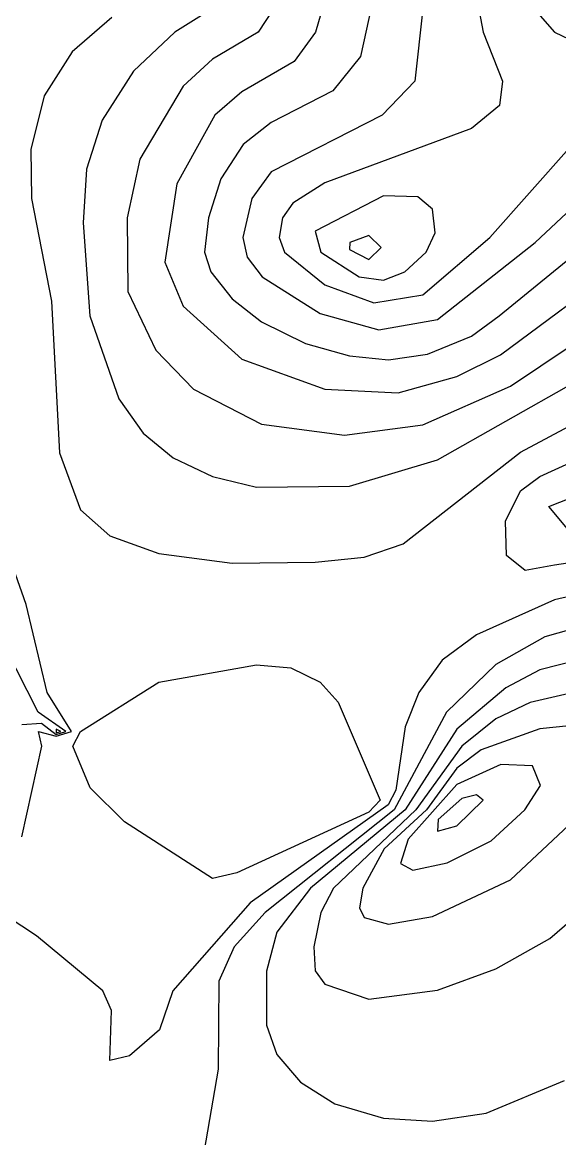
# Model space of a CAD drawing. Header units: inches. Extents: x 2608994 to 2618701, y 1261813 to 1271655.
# Drawn here: x 2617402.1 to 2617534, y 1264235.6 to 1264509.5 of the extents above; entities that cross this region are included whole.
import ezdxf

# ---------------------------------------------------------------- set-up
doc = ezdxf.new("R2010")
doc.units = ezdxf.units.IN
doc.header["$MEASUREMENT"] = 0

msp = doc.modelspace()

# ---------------------------------------------------------------- linework, layer by layer
for points, elevation in [([(2617562.8, 1264501.66), (2617608.6, 1264526.32), (2617617.11, 1264535.92), (2617622.03, 1264547.92), (2617625.46, 1264571.92), (2617622.22, 1264594.72), (2617618, 1264604.82), (2617611.98, 1264613.92), (2617604.8, 1264621.38), (2617597.6, 1264625.1), (2617588, 1264625.43), (2617571.2, 1264621.19), (2617552, 1264610.92), (2617543.39, 1264603.12), (2617536.09, 1264593.52), (2617525.04, 1264568.32), (2617522.2, 1264553.92), (2617521.68, 1264539.52), (2617523.57, 1264523.92), (2617527.55, 1264513.12), (2617532.8, 1264507.11), (2617543.6, 1264501.92), (2617554.4, 1264498.93), (2617562.8, 1264501.66)], 253), ([(2617506.2, 1264564.72), (2617498.51, 1264495.12), (2617490.43, 1264486.72), (2617463.2, 1264472.86), (2617458.48, 1264466.32), (2617456.21, 1264456.72), (2617457.33, 1264451.92), (2617461, 1264447.12), (2617475.2, 1264438.07), (2617489.6, 1264434.1), (2617504, 1264436.64)], 255), ([(2617482.08, 1264534.72), (2617474.08, 1264507.12), (2617468.84, 1264499.92), (2617456, 1264492.49), (2617449.34, 1264486.72), (2617440.08, 1264469.92), (2617437.13, 1264450.72), (2617441.6, 1264439.86), (2617456, 1264426.86), (2617476.4, 1264419.49), (2617494.4, 1264418.66), (2617508.8, 1264422.62), (2617519.54, 1264427.92), (2617550.16, 1264450.72), (2617637.71, 1264527.52)], 257), ([(2617492.72, 1264535.92), (2617485.1, 1264501.12), (2617478.35, 1264492.72), (2617463.2, 1264484.91), (2617456.35, 1264479.52), (2617450.85, 1264471.12), (2617447.86, 1264461.52), (2617446.8, 1264453.12), (2617448.41, 1264448.32), (2617453.6, 1264441.65), (2617460.8, 1264436.05), (2617471.6, 1264430.71), (2617482.4, 1264427.7), (2617492, 1264426.72), (2617501.6, 1264428.11)], 256), ([(2617452.89, 1264515.52), (2617439.56, 1264507.12), (2617429.43, 1264497.52), (2617421.75, 1264485.52), (2617417.87, 1264473.52), (2617417.02, 1264460.32), (2617418.71, 1264437.52), (2617425.81, 1264417.12), (2617431.8, 1264408.72), (2617439.14, 1264402.72), (2617448.8, 1264398.12), (2617459.6, 1264395.5), (2617482.4, 1264395.69), (2617504, 1264402.17), (2617554.4, 1264430.62), (2617599.25, 1264460.32), (2617615.88, 1264479.52), (2617630, 1264508.32), (2617659.22, 1264531.12)], 259), ([(2617465.48, 1264515.52), (2617459.98, 1264507.12), (2617448.8, 1264500.45), (2617441.6, 1264493.9), (2617430.93, 1264475.92), (2617427.88, 1264461.52), (2617428.02, 1264443.52), (2617434.9, 1264429.12), (2617444.1, 1264419.52), (2617460.8, 1264410.91), (2617481.2, 1264408.21), (2617500.4, 1264410.8), (2617522, 1264420.24), (2617552, 1264440.34), (2617582.1, 1264463.92), (2617603.6, 1264483.98), (2617623.71, 1264509.52), (2617648.16, 1264529.92)], 258), ([(2617504, 1264436.64), (2617528.05, 1264455.52), (2617560.1, 1264485.52), (2617620.14, 1264523.92)], 255), ([(2617500.4, 1264442.71), (2617516.86, 1264456.72), (2617536.4, 1264478.63), (2617552.83, 1264491.52), (2617574.8, 1264501.56), (2617610.8, 1264522.63)], 254), ([(2617501.6, 1264428.11), (2617512.4, 1264432.55), (2617519.17, 1264437.52), (2617547.19, 1264460.32), (2617567.6, 1264479.72), (2617625.93, 1264522.72)], 256), ([(2617513.19, 1264517.92), (2617515.29, 1264507.12), (2617519.98, 1264495.12), (2617519.27, 1264489.12), (2617512.4, 1264483.44), (2617476.4, 1264470.17), (2617468.52, 1264465.12), (2617465.95, 1264461.52), (2617465.19, 1264456.72), (2617466.48, 1264453.12), (2617476.4, 1264445.12), (2617488.4, 1264440.67), (2617500.4, 1264442.71)], 254), ([(2617424.08, 1264510.72), (2617414.37, 1264502.32), (2617407.45, 1264491.52), (2617404.17, 1264478.32), (2617404.38, 1264466.32), (2617409.24, 1264441.12), (2617411.26, 1264403.92), (2617416.4, 1264389.96), (2617423.6, 1264383.51), (2617435.6, 1264379.2), (2617453.6, 1264376.83), (2617474, 1264377.1), (2617486, 1264378.28), (2617495.6, 1264381.62), (2617524.4, 1264404.06), (2617574.8, 1264430.98), (2617615.67, 1264448.32), (2617633.71, 1264460.32), (2617641.18, 1264469.92), (2617644.62, 1264480.72), (2617644.65, 1264490.32), (2617640.35, 1264508.32), (2617654, 1264515.81)], 260), ([(2617496.02, 1264448.32), (2617501.23, 1264453.12), (2617503.49, 1264457.92), (2617502.8, 1264463.68), (2617499.2, 1264466.68), (2617490.8, 1264466.97), (2617474, 1264458.27), (2617475.39, 1264453.12), (2617484.8, 1264447.05), (2617490.8, 1264446.3), (2617496.02, 1264448.32)], 253), ([(2617482.4, 1264453.76), (2617487.2, 1264451.36), (2617490.2, 1264454.32), (2617487.2, 1264457.25), (2617482.5, 1264455.52), (2617482.4, 1264453.76)], 252), ([(2617532.8, 1264376.38), (2617525.6, 1264375.07), (2617520.98, 1264378.72), (2617520.71, 1264387.12), (2617524.4, 1264394.59), (2617529.2, 1264398.11), (2617576, 1264419.46), (2617590.4, 1264422.63), (2617608.4, 1264421.99), (2617621.05, 1264418.32), (2617626.88, 1264412.32), (2617628.61, 1264401.52), (2617628.6, 1264382.32), (2617583.2, 1264383.87), (2617532.8, 1264376.38)], 261), ([(2617546, 1264386.07), (2617536.4, 1264384.76), (2617531.37, 1264390.72), (2617571.2, 1264406.47), (2617582, 1264409.52), (2617586.35, 1264407.52), (2617579.93, 1264399.12), (2617546, 1264386.07)], 262), ([(2617402, 1264309.74), (2617406.87, 1264331.92), (2617406.08, 1264335.52), (2617410.4, 1264334.41), (2617414.15, 1264335.52), (2617408.18, 1264345.12), (2617403.03, 1264366.72), (2617393.6, 1264393.44)], 260), ([(2617542.4, 1264370.03), (2617532.8, 1264367.87), (2617513.6, 1264359.23), (2617505.2, 1264353.03), (2617499.49, 1264345.12), (2617496.13, 1264336.72), (2617493.85, 1264321.12), (2617491.91, 1264317.52), (2617458.07, 1264293.52), (2617439.04, 1264271.92), (2617435.79, 1264262.32), (2617428.4, 1264256), (2617423.6, 1264254.79), (2617423.97, 1264267.12), (2617421.89, 1264271.92), (2617405.6, 1264285.41), (2617391.37, 1264294.72)], 260), ([(2617402, 1264337.28), (2617406.8, 1264337.55), (2617410.4, 1264334.79), (2617412.83, 1264335.52), (2617405.97, 1264340.32), (2617392.4, 1264366.87)], 259), ([(2617581.94, 1264214.32), (2617602.4, 1264257.34), (2617618.67, 1264306.72), (2617622.14, 1264328.32), (2617618.68, 1264343.92), (2617610.8, 1264351.8), (2617595.2, 1264358.1), (2617588, 1264362.94), (2617540, 1264361.47), (2617530.4, 1264358.76), (2617518.4, 1264351.94), (2617506.22, 1264340.32), (2617493.44, 1264316.32), (2617461.72, 1264291.12), (2617454.14, 1264282.72), (2617450.34, 1264274.32), (2617450.19, 1264252.72), (2617445.46, 1264225.12)], 259), ([(2617454.8, 1264300.83), (2617448.8, 1264299.5), (2617427.2, 1264313.42), (2617418.8, 1264321.73), (2617414.5, 1264331.92), (2617416.4, 1264335.58), (2617435.6, 1264347.66), (2617459.6, 1264351.9), (2617468, 1264351.16), (2617475.2, 1264347.64), (2617479.67, 1264342.72), (2617489.98, 1264318.72), (2617487.2, 1264315.72), (2617454.8, 1264300.83)], 261), ([(2617538.8, 1264353.13), (2617529.2, 1264350.67), (2617520.8, 1264346.28), (2617508.8, 1264336.1), (2617496.08, 1264316.32), (2617472.88, 1264297.12), (2617464.62, 1264286.32), (2617462.04, 1264276.72), (2617462.02, 1264263.52), (2617464.61, 1264256.32), (2617470.4, 1264249.5), (2617478.8, 1264244.2), (2617490.8, 1264240.65), (2617502.8, 1264239.92), (2617516, 1264241.93)], 258), ([(2617504, 1264272.09), (2617518.4, 1264277.35), (2617531.6, 1264284.79), (2617542.4, 1264294.06), (2617554.04, 1264307.92), (2617560.48, 1264318.72), (2617562.89, 1264327.12), (2617559.35, 1264339.12), (2617555.6, 1264343.81), (2617550.8, 1264345.44), (2617536.4, 1264344.84), (2617526.8, 1264342.64), (2617518.4, 1264338.65), (2617510, 1264331.98), (2617498.72, 1264316.32), (2617478.49, 1264297.12), (2617475.4, 1264291.12), (2617473.65, 1264282.72), (2617474, 1264276.84), (2617476.4, 1264273.52), (2617487.2, 1264269.86), (2617504, 1264272.09)], 257), ([(2617410.4, 1264335.18), (2617411.53, 1264335.52), (2617410.4, 1264336.1), (2617410.4, 1264335.18)], 258), ([(2617502.8, 1264290.18), (2617522, 1264299.19), (2617537.6, 1264313.83), (2617544.67, 1264325.92), (2617543.6, 1264331.52), (2617540.59, 1264335.52), (2617536.4, 1264336.92), (2617529.2, 1264336.2), (2617514.8, 1264331.05), (2617508.8, 1264326.53), (2617501.35, 1264316.32), (2617490.94, 1264306.72), (2617485.71, 1264297.12), (2617484.86, 1264292.32), (2617486, 1264289.93), (2617492, 1264288.3), (2617502.8, 1264290.18)], 256), ([(2617506.4, 1264303.32), (2617517.2, 1264308.73), (2617525.45, 1264316.32), (2617529.33, 1264322.32), (2617527.34, 1264327.12), (2617519.6, 1264327.46), (2617508.8, 1264322.51), (2617496.82, 1264309.12), (2617494.94, 1264303.12), (2617498, 1264301.5), (2617506.4, 1264303.32)], 255), ([(2617504.23, 1264313.92), (2617504, 1264311.09), (2617508.8, 1264312.37), (2617515.23, 1264318.72), (2617513.6, 1264319.97), (2617510, 1264319.09), (2617504.23, 1264313.92)], 254), ([(2617516, 1264241.93), (2617535.2, 1264249.95)], 258)]:
    msp.add_lwpolyline(points, dxfattribs=dict(elevation=elevation))

doc.saveas('drawing.dxf')
